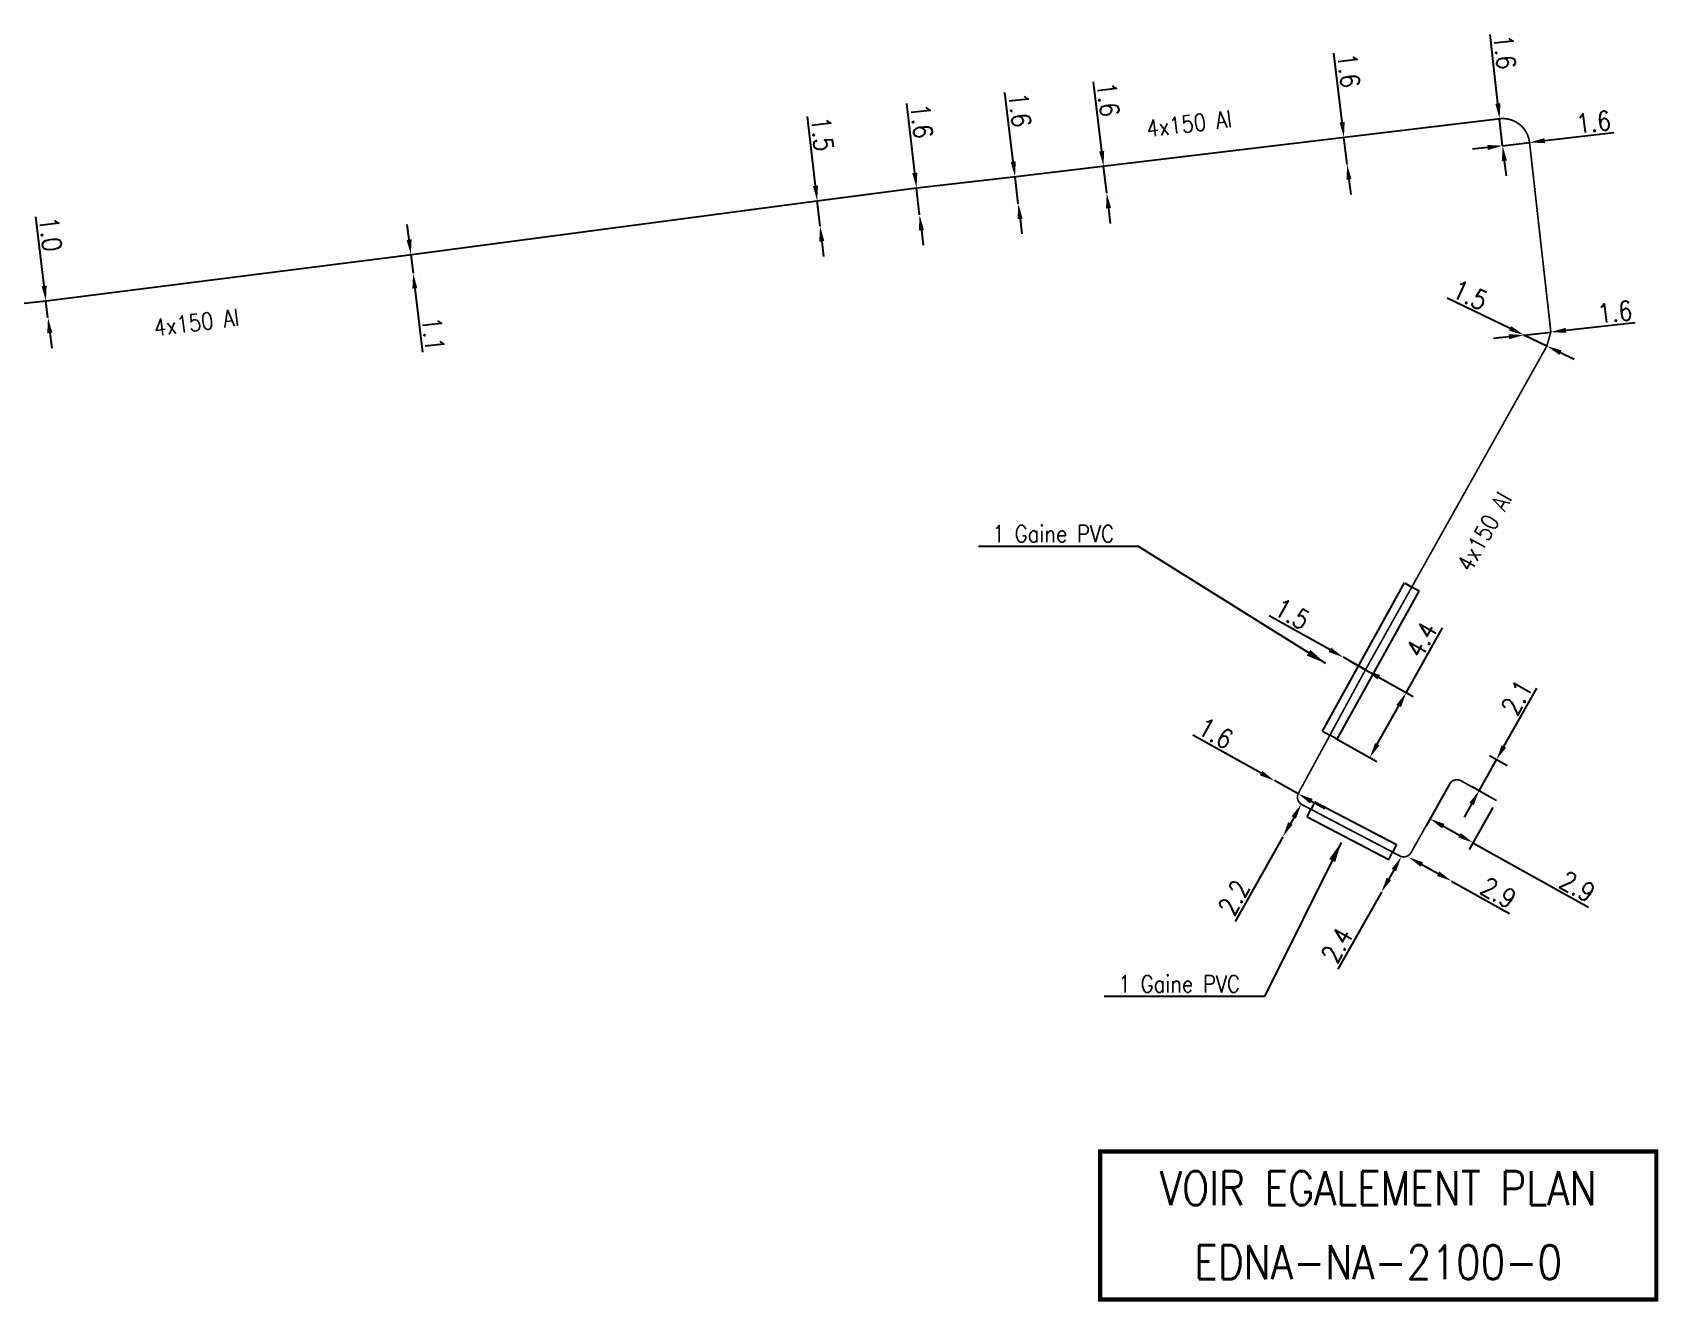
# Model space of a CAD drawing. Header units: millimetres. Extents: x 184011 to 185000, y 128010 to 128993.
# Drawn here: x 184883.2 to 184979.2, y 128640.8 to 128715.7 of the extents above; entities that cross this region are included whole.
import ezdxf
from ezdxf.enums import TextEntityAlignment as Align

# ---------------------------------------------------------------- set-up
doc = ezdxf.new("R2010")
doc.units = ezdxf.units.MM
doc.header["$PDMODE"] = 34
doc.linetypes.add('B_ST_Al', pattern=[2000, 1000, 1000])
doc.layers.get('DEFPOINTS').update_dxf_attribs({"linetype": 'CONTINUOUS'})
for name, color, linetype in [('B_110', 1, 'CONTINUOUS'), ('B_400', 7, 'CONTINUOUS'), ('B_930', 7, 'CONTINUOUS')]:
    doc.layers.add(name, color=color, linetype=linetype)
doc.styles.get("Standard").update_dxf_attribs({"font": 'romans.shx', "width": 0.85})
doc.dimstyles.get("Standard").update_dxf_attribs({"dimtxt": 1.5, "dimasz": 1.2, "dimexe": 0.625, "dimexo": 0.625, "dimgap": 0.25, "dimtad": 1, "dimdec": 1, "dimzin": 0, "dimdsep": 46, "dimtxsty": 'Standard', "dimcen": -0.5, "dimadec": 0, "dimazin": 0, "dimtfac": 1, "dimtdec": 1, "dimtmove": 0, "dimatfit": 3, "dimfxl": 0, "dimtolj": 1, "dimtzin": 0, "dimarcsym": 0})

# ---------------------------------------------------------------- blocks, each defined once
blk = doc.blocks.new('*D12')
at = {"layer": 'B_110', "color": 0, "linetype": 'Continuous', "lineweight": -2, "transparency": 16777216}
for p, q in [((184964.295, 128676.757), (184966.445, 128680.588)), ((184960.988, 128678.614), (184964.704, 128676.528)), ((184962.584, 128673.707), (184963.855, 128675.972)), ((184960.143, 128674.045), (184962.552, 128672.693))]:
    blk.add_line(p, q, dxfattribs=at)
at = {"layer": 'B_110', "color": 0, "linetype": 'Continuous', "transparency": 16777216}
for points in [[(184963.724, 128676.046), (184963.986, 128675.899), (184964.295, 128676.757)], [(184962.453, 128673.781), (184962.714, 128673.634), (184962.143, 128672.923)]]:
    blk.add_solid(points, dxfattribs=at)
at = {"layer": 'DEFPOINTS', "color": 0, "linetype": 'Continuous', "transparency": 16777216}
for p in [(184960.579, 128678.843), (184964.295, 128676.757), (184959.735, 128674.274)]:
    blk.add_point(p, dxfattribs=at)
at = {"layer": 'B_110', "color": 0, "linetype": 'Continuous', "transparency": 16777216, "insert": (184965.198, 128679.898), "char_height": 1.125, "attachment_point": 5, "rotation": 60.6973}
blk.add_mtext('\\A1;4.4', dxfattribs=at)
blk = doc.blocks.new('*D19')
at = {"layer": 'B_110', "color": 0, "linetype": 'Continuous', "lineweight": -2, "transparency": 16777216}
for p, q in [((184883.878, 128700.782), (184883.381, 128704.868)), ((184883.521, 128699.832), (184883.521, 128699.832)), ((184884.107, 128698.896), (184883.987, 128699.889)), ((184883.642, 128698.839), (184883.642, 128698.839)), ((184884.216, 128698.002), (184884.325, 128697.109))]:
    blk.add_line(p, q, dxfattribs=at)
at = {"layer": 'B_110', "color": 0, "linetype": 'Continuous', "transparency": 16777216}
for points in [[(184884.027, 128700.8), (184883.729, 128700.764), (184883.987, 128699.889)], [(184884.365, 128698.021), (184884.067, 128697.984), (184884.107, 128698.896)]]:
    blk.add_solid(points, dxfattribs=at)
at = {"layer": 'DEFPOINTS', "color": 0, "linetype": 'Continuous', "transparency": 16777216}
for p in [(184883.987, 128699.889), (184884.107, 128698.896), (184884.107, 128698.896)]:
    blk.add_point(p, dxfattribs=at)
at = {"layer": 'B_110', "color": 0, "linetype": 'Continuous', "transparency": 16777216, "insert": (184884.261, 128703.845), "char_height": 1.125, "attachment_point": 5, "rotation": 276.93129}
blk.add_mtext('\\A1;1.0', dxfattribs=at)
blk = doc.blocks.new('*D20')
at = {"layer": 'B_110', "color": 0, "linetype": 'Continuous', "lineweight": -2, "transparency": 16777216}
for p, q in [((184905.425, 128703.514), (184905.318, 128704.408)), ((184905.531, 128702.621), (184905.662, 128701.528)), ((184905.997, 128702.676), (184905.997, 128702.676)), ((184906.127, 128701.584), (184906.127, 128701.584)), ((184905.768, 128700.635), (184906.219, 128696.865))]:
    blk.add_line(p, q, dxfattribs=at)
at = {"layer": 'B_110', "color": 0, "linetype": 'Continuous', "transparency": 16777216}
for points in [[(184905.574, 128703.532), (184905.276, 128703.496), (184905.531, 128702.621)], [(184905.917, 128700.652), (184905.62, 128700.617), (184905.662, 128701.528)]]:
    blk.add_solid(points, dxfattribs=at)
at = {"layer": 'DEFPOINTS', "color": 0, "linetype": 'Continuous', "transparency": 16777216}
for p in [(184905.531, 128702.621), (184905.662, 128701.528), (184905.662, 128701.528)]:
    blk.add_point(p, dxfattribs=at)
at = {"layer": 'B_110', "color": 0, "linetype": 'Continuous', "transparency": 16777216, "insert": (184906.847, 128697.931), "char_height": 1.125, "attachment_point": 5, "rotation": 276.80952}
blk.add_mtext('\\A1;1.1', dxfattribs=at)
blk = doc.blocks.new('*D21')
at = {"layer": 'B_110', "color": 0, "linetype": 'Continuous', "lineweight": -2, "transparency": 16777216}
for p, q in [((184929.418, 128706.692), (184928.955, 128710.781)), ((184929.688, 128704.307), (184929.519, 128705.798)), ((184929.79, 128703.413), (184929.891, 128702.519))]:
    blk.add_line(p, q, dxfattribs=at)
at = {"layer": 'B_110', "color": 0, "linetype": 'Continuous', "transparency": 16777216}
for points in [[(184929.567, 128706.709), (184929.269, 128706.675), (184929.519, 128705.798)], [(184929.939, 128703.43), (184929.641, 128703.396), (184929.688, 128704.307)]]:
    blk.add_solid(points, dxfattribs=at)
at = {"layer": 'DEFPOINTS', "color": 0, "linetype": 'Continuous', "transparency": 16777216}
for p in [(184929.519, 128705.798), (184929.688, 128704.307), (184929.688, 128704.307)]:
    blk.add_point(p, dxfattribs=at)
at = {"layer": 'B_110', "color": 0, "linetype": 'Continuous', "transparency": 16777216, "insert": (184929.826, 128709.752), "char_height": 1.125, "attachment_point": 5, "rotation": 276.46649}
blk.add_mtext('\\A1;1.5', dxfattribs=at)
blk = doc.blocks.new('*D22')
at = {"layer": 'B_110', "color": 0, "linetype": 'Continuous', "lineweight": -2, "transparency": 16777216}
for p, q in [((184935.282, 128707.457), (184934.816, 128711.546)), ((184935.566, 128704.973), (184935.384, 128706.563)), ((184935.85, 128706.616), (184935.85, 128706.616)), ((184936.031, 128705.027), (184936.031, 128705.027)), ((184935.668, 128704.079), (184935.77, 128703.185))]:
    blk.add_line(p, q, dxfattribs=at)
at = {"layer": 'B_110', "color": 0, "linetype": 'Continuous', "transparency": 16777216}
for points in [[(184935.431, 128707.474), (184935.133, 128707.44), (184935.384, 128706.563)], [(184935.817, 128704.096), (184935.519, 128704.062), (184935.566, 128704.973)]]:
    blk.add_solid(points, dxfattribs=at)
at = {"layer": 'DEFPOINTS', "color": 0, "linetype": 'Continuous', "transparency": 16777216}
for p in [(184935.384, 128706.563), (184935.566, 128704.973), (184935.566, 128704.973)]:
    blk.add_point(p, dxfattribs=at)
at = {"layer": 'B_110', "color": 0, "linetype": 'Continuous', "transparency": 16777216, "insert": (184935.688, 128710.518), "char_height": 1.125, "attachment_point": 5, "rotation": 276.51014}
blk.add_mtext('\\A1;1.6', dxfattribs=at)
blk = doc.blocks.new('*D23')
at = {"layer": 'B_110', "color": 0, "linetype": 'Continuous', "lineweight": -2, "transparency": 16777216}
for p, q in [((184941.093, 128708.12), (184940.604, 128712.207)), ((184941.391, 128705.638), (184941.2, 128707.227)), ((184940.925, 128705.582), (184940.925, 128705.582)), ((184941.498, 128704.744), (184941.605, 128703.851))]:
    blk.add_line(p, q, dxfattribs=at)
at = {"layer": 'B_110', "color": 0, "linetype": 'Continuous', "transparency": 16777216}
for points in [[(184941.242, 128708.138), (184940.944, 128708.103), (184941.2, 128707.227)], [(184941.647, 128704.762), (184941.349, 128704.727), (184941.391, 128705.638)]]:
    blk.add_solid(points, dxfattribs=at)
at = {"layer": 'DEFPOINTS', "color": 0, "linetype": 'Continuous', "transparency": 16777216}
for p in [(184941.2, 128707.227), (184941.391, 128705.638), (184941.391, 128705.638)]:
    blk.add_point(p, dxfattribs=at)
at = {"layer": 'B_110', "color": 0, "linetype": 'Continuous', "transparency": 16777216, "insert": (184941.482, 128711.183), "char_height": 1.125, "attachment_point": 5, "rotation": 276.83094}
blk.add_mtext('\\A1;1.6', dxfattribs=at)
blk = doc.blocks.new('*D24')
at = {"layer": 'B_110', "color": 0, "linetype": 'Continuous', "lineweight": -2, "transparency": 16777216}
for p, q in [((184946.314, 128708.746), (184945.824, 128712.832)), ((184946.611, 128706.264), (184946.421, 128707.852)), ((184946.886, 128707.908), (184946.886, 128707.908)), ((184947.077, 128706.319), (184947.077, 128706.319)), ((184946.718, 128705.37), (184946.825, 128704.476))]:
    blk.add_line(p, q, dxfattribs=at)
at = {"layer": 'B_110', "color": 0, "linetype": 'Continuous', "transparency": 16777216}
for points in [[(184946.463, 128708.764), (184946.165, 128708.728), (184946.421, 128707.852)], [(184946.867, 128705.388), (184946.569, 128705.352), (184946.611, 128706.264)]]:
    blk.add_solid(points, dxfattribs=at)
at = {"layer": 'DEFPOINTS', "color": 0, "linetype": 'Continuous', "transparency": 16777216}
for p in [(184946.421, 128707.852), (184946.611, 128706.264), (184946.611, 128706.264)]:
    blk.add_point(p, dxfattribs=at)
at = {"layer": 'B_110', "color": 0, "linetype": 'Continuous', "transparency": 16777216, "insert": (184946.702, 128711.808), "char_height": 1.125, "attachment_point": 5, "rotation": 276.83208}
blk.add_mtext('\\A1;1.6', dxfattribs=at)
blk = doc.blocks.new('*D25')
at = {"layer": 'B_110', "color": 0, "linetype": 'Continuous', "lineweight": -2, "transparency": 16777216}
for p, q in [((184960.511, 128710.447), (184960.021, 128714.533)), ((184960.152, 128709.497), (184960.152, 128709.497)), ((184960.808, 128707.964), (184960.618, 128709.553)), ((184960.915, 128707.071), (184961.022, 128706.177))]:
    blk.add_line(p, q, dxfattribs=at)
at = {"layer": 'B_110', "color": 0, "linetype": 'Continuous', "transparency": 16777216}
for points in [[(184960.66, 128710.464), (184960.362, 128710.429), (184960.618, 128709.553)], [(184961.064, 128707.089), (184960.766, 128707.053), (184960.808, 128707.964)]]:
    blk.add_solid(points, dxfattribs=at)
at = {"layer": 'DEFPOINTS', "color": 0, "linetype": 'Continuous', "transparency": 16777216}
for p in [(184960.618, 128709.553), (184960.808, 128707.964), (184960.808, 128707.964)]:
    blk.add_point(p, dxfattribs=at)
at = {"layer": 'B_110', "color": 0, "linetype": 'Continuous', "transparency": 16777216, "insert": (184960.899, 128713.509), "char_height": 1.125, "attachment_point": 5, "rotation": 276.83094}
blk.add_mtext('\\A1;1.6', dxfattribs=at)
blk = doc.blocks.new('*D26')
at = {"layer": 'B_110', "color": 0, "linetype": 'Continuous', "lineweight": -2, "transparency": 16777216}
for p, q in [((184969.706, 128711.548), (184969.246, 128715.638)), ((184969.985, 128709.064), (184969.807, 128710.654)), ((184970.272, 128710.706), (184970.272, 128710.706)), ((184970.451, 128709.116), (184970.451, 128709.116)), ((184970.086, 128708.169), (184970.186, 128707.275))]:
    blk.add_line(p, q, dxfattribs=at)
at = {"layer": 'B_110', "color": 0, "linetype": 'Continuous', "transparency": 16777216}
for points in [[(184969.855, 128711.565), (184969.557, 128711.531), (184969.807, 128710.654)], [(184970.235, 128708.186), (184969.937, 128708.153), (184969.985, 128709.064)]]:
    blk.add_solid(points, dxfattribs=at)
at = {"layer": 'DEFPOINTS', "color": 0, "linetype": 'Continuous', "transparency": 16777216}
for p in [(184969.807, 128710.654), (184969.985, 128709.064), (184969.985, 128709.064)]:
    blk.add_point(p, dxfattribs=at)
at = {"layer": 'B_110', "color": 0, "linetype": 'Continuous', "transparency": 16777216, "insert": (184970.117, 128714.608), "char_height": 1.125, "attachment_point": 5, "rotation": 276.41204}
blk.add_mtext('\\A1;1.6', dxfattribs=at)
blk = doc.blocks.new('*D27')
at = {"layer": 'B_110', "color": 0, "linetype": 'Continuous', "lineweight": -2, "transparency": 16777216}
for p, q in [((184969.092, 128708.957), (184968.198, 128708.85)), ((184969.93, 128709.529), (184969.93, 128709.529)), ((184969.985, 128709.064), (184971.574, 128709.254)), ((184971.518, 128709.719), (184971.518, 128709.719)), ((184972.468, 128709.361), (184976.554, 128709.851))]:
    blk.add_line(p, q, dxfattribs=at)
at = {"layer": 'B_110', "color": 0, "linetype": 'Continuous', "transparency": 16777216}
for points in [[(184969.074, 128709.106), (184969.11, 128708.808), (184969.985, 128709.064)], [(184972.45, 128709.51), (184972.485, 128709.212), (184971.574, 128709.254)]]:
    blk.add_solid(points, dxfattribs=at)
at = {"layer": 'DEFPOINTS', "color": 0, "linetype": 'Continuous', "transparency": 16777216}
for p in [(184969.985, 128709.064), (184969.985, 128709.064), (184971.574, 128709.254)]:
    blk.add_point(p, dxfattribs=at)
at = {"layer": 'B_110', "color": 0, "linetype": 'Continuous', "transparency": 16777216, "insert": (184975.352, 128710.462), "char_height": 1.125, "attachment_point": 5, "rotation": 6.83137}
blk.add_mtext('\\A1;1.6', dxfattribs=at)
blk = doc.blocks.new('*D28')
at = {"layer": 'B_110', "color": 0, "linetype": 'Continuous', "lineweight": -2, "transparency": 16777216}
for p, q in [((184973.727, 128698.159), (184977.816, 128698.618)), ((184970.348, 128697.779), (184969.453, 128697.678)), ((184971.242, 128697.879), (184972.832, 128698.058))]:
    blk.add_line(p, q, dxfattribs=at)
at = {"layer": 'B_110', "color": 0, "linetype": 'Continuous', "transparency": 16777216}
for points in [[(184970.331, 128697.928), (184970.365, 128697.63), (184971.242, 128697.879)], [(184973.71, 128698.308), (184973.743, 128698.01), (184972.832, 128698.058)]]:
    blk.add_solid(points, dxfattribs=at)
at = {"layer": 'DEFPOINTS', "color": 0, "linetype": 'Continuous', "transparency": 16777216}
for p in [(184971.242, 128697.879), (184971.242, 128697.879), (184972.832, 128698.058)]:
    blk.add_point(p, dxfattribs=at)
at = {"layer": 'B_110', "color": 0, "linetype": 'Continuous', "transparency": 16777216, "insert": (184976.619, 128699.238), "char_height": 1.125, "attachment_point": 5, "rotation": 6.4122}
blk.add_mtext('\\A1;1.6', dxfattribs=at)
blk = doc.blocks.new('*D29')
at = {"layer": 'B_110', "color": 0, "linetype": 'Continuous', "lineweight": -2, "transparency": 16777216}
for p, q in [((184970.431, 128698.269), (184966.721, 128700.052)), ((184972.594, 128697.23), (184971.242, 128697.879)), ((184973.405, 128696.84), (184974.217, 128696.45))]:
    blk.add_line(p, q, dxfattribs=at)
at = {"layer": 'B_110', "color": 0, "linetype": 'Continuous', "transparency": 16777216}
for points in [[(184970.496, 128698.404), (184970.366, 128698.134), (184971.242, 128697.879)], [(184973.47, 128696.975), (184973.34, 128696.705), (184972.594, 128697.23)]]:
    blk.add_solid(points, dxfattribs=at)
at = {"layer": 'DEFPOINTS', "color": 0, "linetype": 'Continuous', "transparency": 16777216}
for p in [(184971.242, 128697.879), (184971.242, 128697.879), (184972.594, 128697.23)]:
    blk.add_point(p, dxfattribs=at)
at = {"layer": 'B_110', "color": 0, "linetype": 'Continuous', "transparency": 16777216, "insert": (184968.057, 128700.242), "char_height": 1.125, "attachment_point": 5, "rotation": 334.33583}
blk.add_mtext('\\A1;1.5', dxfattribs=at)
blk = doc.blocks.new('*D30')
at = {"layer": 'B_110', "color": 0, "linetype": 'Continuous', "lineweight": -2, "transparency": 16777216}
for p, q in [((184959.795, 128679.286), (184956.206, 128681.3)), ((184961.888, 128678.111), (184960.58, 128678.845)), ((184962.673, 128677.671), (184963.458, 128677.23))]:
    blk.add_line(p, q, dxfattribs=at)
at = {"layer": 'B_110', "color": 0, "linetype": 'Continuous', "transparency": 16777216}
for points in [[(184959.869, 128679.417), (184959.722, 128679.155), (184960.58, 128678.845)], [(184962.746, 128677.802), (184962.6, 128677.54), (184961.888, 128678.111)]]:
    blk.add_solid(points, dxfattribs=at)
at = {"layer": 'DEFPOINTS', "color": 0, "linetype": 'Continuous', "transparency": 16777216}
for p in [(184960.58, 128678.845), (184960.58, 128678.845), (184961.888, 128678.111)]:
    blk.add_point(p, dxfattribs=at)
at = {"layer": 'B_110', "color": 0, "linetype": 'Continuous', "transparency": 16777216, "insert": (184957.551, 128681.406), "char_height": 1.125, "attachment_point": 5, "rotation": 330.6973}
blk.add_mtext('\\A1;1.5', dxfattribs=at)
blk = doc.blocks.new('*D31')
at = {"layer": 'B_110', "color": 0, "linetype": 'Continuous', "lineweight": -2, "transparency": 16777216}
for p, q in [((184965.216, 128666.608), (184966.177, 128666.072)), ((184966.963, 128665.633), (184970.396, 128663.718))]:
    blk.add_line(p, q, dxfattribs=at)
at = {"layer": 'B_110', "color": 0, "linetype": 'Continuous', "transparency": 16777216}
for points in [[(184965.289, 128666.739), (184965.143, 128666.477), (184964.43, 128667.046)], [(184966.25, 128666.203), (184966.104, 128665.941), (184966.963, 128665.633)]]:
    blk.add_solid(points, dxfattribs=at)
at = {"layer": 'DEFPOINTS', "color": 0, "linetype": 'Continuous', "transparency": 16777216}
for p in [(184964.43, 128667.046), (184964.43, 128667.046), (184966.963, 128665.633)]:
    blk.add_point(p, dxfattribs=at)
at = {"layer": 'B_110', "color": 0, "linetype": 'Continuous', "transparency": 16777216, "insert": (184969.743, 128664.941), "char_height": 1.125, "attachment_point": 5, "rotation": 330.84393}
blk.add_mtext('\\A1;2.9', dxfattribs=at)
blk = doc.blocks.new('*D32')
at = {"layer": 'B_110', "color": 0, "linetype": 'Continuous', "lineweight": -2, "transparency": 16777216}
for p, q in [((184955.726, 128672.003), (184951.695, 128674.252)), ((184957.909, 128670.785), (184956.512, 128671.565)), ((184958.695, 128670.346), (184959.481, 128669.908))]:
    blk.add_line(p, q, dxfattribs=at)
at = {"layer": 'B_110', "color": 0, "linetype": 'Continuous', "transparency": 16777216}
for points in [[(184955.799, 128672.134), (184955.653, 128671.872), (184956.512, 128671.565)], [(184958.768, 128670.477), (184958.622, 128670.215), (184957.909, 128670.785)]]:
    blk.add_solid(points, dxfattribs=at)
at = {"layer": 'DEFPOINTS', "color": 0, "linetype": 'Continuous', "transparency": 16777216}
for p in [(184956.512, 128671.565), (184957.909, 128670.785), (184957.909, 128670.785)]:
    blk.add_point(p, dxfattribs=at)
at = {"layer": 'B_110', "color": 0, "linetype": 'Continuous', "transparency": 16777216, "insert": (184953.04, 128674.361), "char_height": 1.125, "attachment_point": 5, "rotation": 330.83689}
blk.add_mtext('\\A1;1.6', dxfattribs=at)
blk = doc.blocks.new('*D33')
at = {"layer": 'B_110', "color": 0, "linetype": 'Continuous', "lineweight": -2, "transparency": 16777216}
for p, q in [((184957.652, 128669.384), (184957.456, 128669.036)), ((184957.014, 128668.252), (184954.196, 128663.249))]:
    blk.add_line(p, q, dxfattribs=at)
at = {"layer": 'B_110', "color": 0, "linetype": 'Continuous', "transparency": 16777216}
for points in [[(184957.521, 128669.458), (184957.783, 128669.311), (184958.094, 128670.168)], [(184957.325, 128669.109), (184957.586, 128668.962), (184957.014, 128668.252)]]:
    blk.add_solid(points, dxfattribs=at)
at = {"layer": 'DEFPOINTS', "color": 0, "linetype": 'Continuous', "transparency": 16777216}
for p in [(184958.094, 128670.168), (184957.014, 128668.252), (184957.014, 128668.252)]:
    blk.add_point(p, dxfattribs=at)
at = {"layer": 'B_110', "color": 0, "linetype": 'Continuous', "transparency": 16777216, "insert": (184954.126, 128664.653), "char_height": 1.125, "attachment_point": 5, "rotation": 60.60569}
blk.add_mtext('\\A1;2.2', dxfattribs=at)
blk = doc.blocks.new('*D34')
at = {"layer": 'B_110', "color": 0, "linetype": 'Continuous', "lineweight": -2, "transparency": 16777216}
for p, q in [((184963.565, 128666.282), (184963.271, 128665.76)), ((184962.829, 128664.976), (184960.263, 128660.42))]:
    blk.add_line(p, q, dxfattribs=at)
at = {"layer": 'B_110', "color": 0, "linetype": 'Continuous', "transparency": 16777216}
for points in [[(184963.435, 128666.356), (184963.696, 128666.209), (184964.007, 128667.067)], [(184963.14, 128665.833), (184963.402, 128665.686), (184962.829, 128664.976)]]:
    blk.add_solid(points, dxfattribs=at)
at = {"layer": 'DEFPOINTS', "color": 0, "linetype": 'Continuous', "transparency": 16777216}
for p in [(184964.007, 128667.067), (184962.829, 128664.976), (184962.829, 128664.976)]:
    blk.add_point(p, dxfattribs=at)
at = {"layer": 'B_110', "color": 0, "linetype": 'Continuous', "transparency": 16777216, "insert": (184960.205, 128661.845), "char_height": 1.125, "attachment_point": 5, "rotation": 60.60569}
blk.add_mtext('\\A1;2.4', dxfattribs=at)
blk = doc.blocks.new('*D35')
at = {"layer": 'B_110', "color": 0, "linetype": 'Continuous', "lineweight": -2, "transparency": 16777216}
for p, q in [((184966.867, 128671.387), (184965.472, 128668.901)), ((184969.399, 128669.973), (184968.004, 128667.488)), ((184966.487, 128668.871), (184967.447, 128668.335)), ((184968.233, 128667.896), (184975.06, 128664.084))]:
    blk.add_line(p, q, dxfattribs=at)
at = {"layer": 'B_110', "color": 0, "linetype": 'Continuous', "transparency": 16777216}
for points in [[(184966.56, 128669.002), (184966.414, 128668.74), (184965.701, 128669.31)], [(184967.52, 128668.466), (184967.374, 128668.204), (184968.233, 128667.896)]]:
    blk.add_solid(points, dxfattribs=at)
at = {"layer": 'DEFPOINTS', "color": 0, "linetype": 'Continuous', "transparency": 16777216}
for p in [(184967.097, 128671.796), (184969.629, 128670.382), (184968.233, 128667.896)]:
    blk.add_point(p, dxfattribs=at)
at = {"layer": 'B_110', "color": 0, "linetype": 'Continuous', "transparency": 16777216, "insert": (184974.408, 128665.308), "char_height": 1.125, "attachment_point": 5, "rotation": 330.82288}
blk.add_mtext('\\A1;2.9', dxfattribs=at)
blk = doc.blocks.new('*D36')
at = {"layer": 'B_110', "color": 0, "linetype": 'Continuous', "lineweight": -2, "transparency": 16777216}
for p, q in [((184970.06, 128673.58), (184971.997, 128677.03)), ((184968.592, 128670.965), (184969.62, 128672.796)), ((184970.248, 128672.443), (184969.211, 128673.025)), ((184969.22, 128670.612), (184968.183, 128671.194)), ((184968.151, 128670.18), (184967.71, 128669.395))]:
    blk.add_line(p, q, dxfattribs=at)
at = {"layer": 'B_110', "color": 0, "linetype": 'Continuous', "transparency": 16777216}
for points in [[(184969.93, 128673.654), (184970.191, 128673.507), (184969.62, 128672.796)], [(184968.02, 128670.253), (184968.282, 128670.106), (184968.592, 128670.965)]]:
    blk.add_solid(points, dxfattribs=at)
at = {"layer": 'DEFPOINTS', "color": 0, "linetype": 'Continuous', "transparency": 16777216}
for p in [(184969.62, 128672.796), (184970.657, 128672.213), (184969.629, 128670.382)]:
    blk.add_point(p, dxfattribs=at)
at = {"layer": 'B_110', "color": 0, "linetype": 'Continuous', "transparency": 16777216, "insert": (184970.828, 128676.479), "char_height": 1.125, "attachment_point": 5, "rotation": 60.68672}
blk.add_mtext('\\A1;2.1', dxfattribs=at)

msp = doc.modelspace()

# ---------------------------------------------------------------- linework, layer by layer
at = {"layer": 'B_110', "linetype": 'B_ST_Al', "const_width": 0.1}
msp.add_lwpolyline([(184877.507, 128699.2), (184883.987, 128699.889), (184905.53, 128702.62, 0.001386), (184905.533, 128702.621), (184929.519, 128705.798), (184935.384, 128706.563), (184941.2, 128707.227), (184946.421, 128707.852), (184960.618, 128709.553), (184969.807, 128710.654, -0.416356), (184971.574, 128709.254), (184972.821, 128698.157, -0.098231), (184972.805, 128697.963), (184972.61, 128697.285, -0.057745), (184972.566, 128697.179), (184964.624, 128682.997), (184961.888, 128678.111), (184959.788, 128674.245), (184957.931, 128670.826, 0.418469), (184958.138, 128670.145), (184958.67, 128669.866), (184963.49, 128667.338), (184963.912, 128667.116, 0.405879), (184964.581, 128667.314), (184966.853, 128671.361, -0.413518), (184967.532, 128671.553), (184969.629, 128670.382)], format="xyb", dxfattribs=at)
at = {"layer": 'B_400', "color": 7, "linetype": 'CONTINUOUS'}
for p, q in [((184959.35, 128674.487), (184964.187, 128683.239)), ((184964.187, 128683.239), (184964.624, 128682.997)), ((184960.226, 128674.003), (184965.062, 128682.756)), ((184965.062, 128682.756), (184964.624, 128682.997)), ((184959.35, 128674.487), (184959.788, 128674.245)), ((184960.226, 128674.003), (184959.788, 128674.245)), ((184958.438, 128669.423), (184958.67, 128669.866)), ((184958.902, 128670.309), (184958.67, 128669.866)), ((184958.902, 128670.309), (184963.723, 128667.78)), ((184958.438, 128669.423), (184963.258, 128666.895)), ((184963.723, 128667.78), (184963.49, 128667.338)), ((184963.258, 128666.895), (184963.49, 128667.338))]:
    msp.add_line(p, q, dxfattribs=at)
at = {"layer": 'B_930', "const_width": 0.25}
msp.add_lwpolyline([(184946.22, 128649.664), (184979.062, 128649.664), (184979.062, 128640.923), (184946.22, 128640.923)], close=True, dxfattribs=at)

# ---------------------------------------------------------------- texts
at = {"layer": 'B_110', "linetype": 'Continuous', "width": 0.85}
for rotation, p in [(6.83094, (184949.023, 128709.567)), (7.22695, (184890.424, 128697.811)), (60.75186, (184968.107, 128683.817))]:
    msp.add_text('4x150 Al', height=1, rotation=rotation, dxfattribs=at).set_placement(p)
at = {"layer": 'B_400', "linetype": 'Continuous', "char_height": 1, "attachment_point": 6}
for insert in [(184947.047, 128686.144), (184954.479, 128659.558)]:
    msp.add_mtext('1 Gaine PVC', dxfattribs=dict(at, insert=insert))
at = {"layer": 'B_930', "width": 0.85}
for s, p in [('VOIR EGALEMENT PLAN', (184962.641, 128646.493)), ('EDNA-NA-2100-0', (184962.641, 128642.119))]:
    msp.add_text(s, height=2, dxfattribs=at).set_placement(p, align=Align.CENTER)

# ---------------------------------------------------------------- dimensions: what is measured, and where the dimension line sits
at = {"layer": 'B_110', "linetype": 'Continuous'}
for base, p1, p2, angle, picture, middle in [((184969.985, 128709.064), (184969.807, 128710.654), (184969.985, 128709.064), 96.41204, '*D26', (184969.372, 128714.524)), ((184960.808, 128707.964), (184960.618, 128709.553), (184960.808, 128707.964), 96.83094, '*D25', (184960.155, 128713.42)), ((184946.611, 128706.264), (184946.421, 128707.852), (184946.611, 128706.264), 96.83208, '*D24', (184945.957, 128711.719)), ((184941.391, 128705.638), (184941.2, 128707.227), (184941.391, 128705.638), 96.83094, '*D23', (184940.737, 128711.094)), ((184929.688, 128704.307), (184929.519, 128705.798), (184929.688, 128704.307), 96.46649, '*D21', (184929.081, 128709.668)), ((184935.566, 128704.973), (184935.384, 128706.563), (184935.566, 128704.973), 96.51014, '*D22', (184934.943, 128710.433)), ((184969.985, 128709.064), (184971.574, 128709.254), (184969.985, 128709.064), 6.83137, '*D27', (184975.441, 128709.717)), ((184884.107, 128698.896), (184883.987, 128699.889), (184884.107, 128698.896), 96.93129, '*D19', (184883.517, 128703.755)), ((184905.662, 128701.528), (184905.531, 128702.621), (184905.662, 128701.528), 96.80952, '*D20', (184906.102, 128697.842)), ((184971.242, 128697.879), (184972.594, 128697.23), (184971.242, 128697.879), 334.33583, '*D29', (184967.732, 128699.566)), ((184971.242, 128697.879), (184972.832, 128698.058), (184971.242, 128697.879), 6.4122, '*D28', (184976.702, 128698.493)), ((184960.58, 128678.845), (184961.888, 128678.111), (184960.58, 128678.845), 330.6973, '*D30', (184957.184, 128680.752)), ((184964.295, 128676.757), (184959.735, 128674.274), (184960.579, 128678.843), 240.6973, '*D12', (184965.852, 128679.531)), ((184969.62, 128672.796), (184969.629, 128670.382), (184970.657, 128672.213), 240.68672, '*D36', (184971.482, 128676.112)), ((184957.909, 128670.785), (184956.512, 128671.565), (184957.909, 128670.785), 150.83689, '*D32', (184952.674, 128673.706)), ((184968.233, 128667.896), (184967.097, 128671.796), (184969.629, 128670.382), 150.82288, '*D35', (184974.042, 128664.653)), ((184957.014, 128668.252), (184958.094, 128670.168), (184957.014, 128668.252), 60.60569, '*D33', (184954.779, 128664.285)), ((184962.829, 128664.976), (184964.007, 128667.067), (184962.829, 128664.976), 60.60569, '*D34', (184960.858, 128661.476)), ((184964.43, 128667.046), (184966.963, 128665.633), (184964.43, 128667.046), 330.84393, '*D31', (184969.377, 128664.286))]:
    dim = msp.add_linear_dim(base=base, p1=p1, p2=p2, angle=angle, dimstyle='Standard', override={"dimscale": 0.75}, dxfattribs=at)
    dim.commit()
    dim.dimension.update_dxf_attribs({"geometry": picture, "text_midpoint": middle, "dimtype": 160})

# ---------------------------------------------------------------- leaders
at = {"layer": 'B_400', "linetype": 'Continuous', "annotation_type": 0, "has_hookline": 1, "hookline_direction": 1, "text_width": 8.014}
for points in [[(184959.545, 128678.48), (184948.497, 128685.394), (184947.297, 128685.394)], [(184960.456, 128667.915), (184955.929, 128658.808), (184954.729, 128658.808)]]:
    msp.add_leader(points, dimstyle='Standard', dxfattribs=at)

doc.saveas('drawing.dxf')
